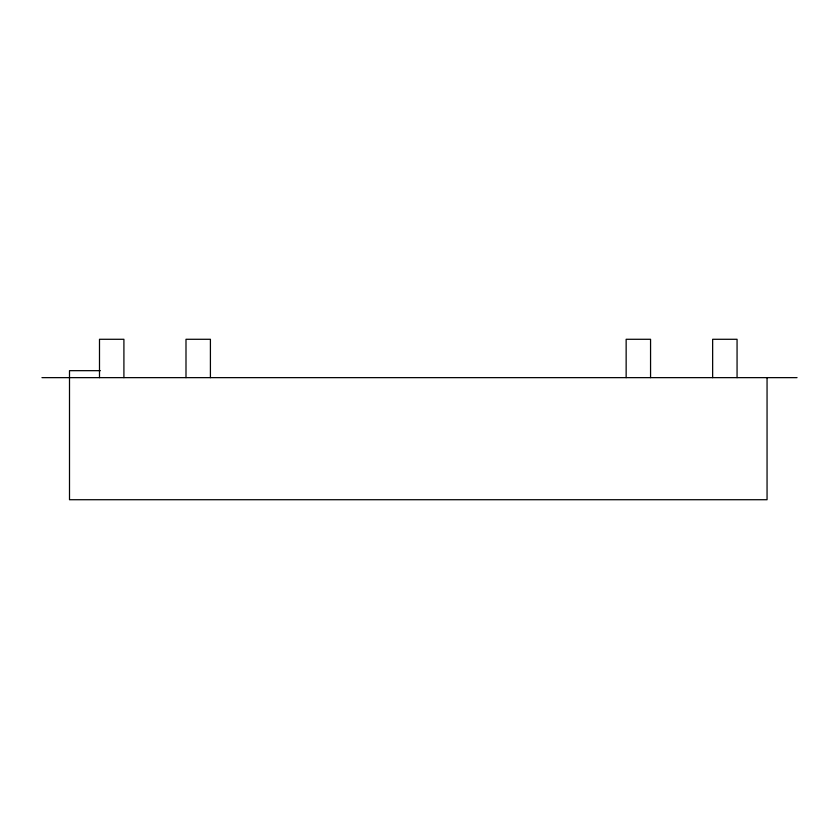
<?xml version="1.0" encoding="UTF-8"?>
<svg xmlns="http://www.w3.org/2000/svg" width="839" height="839" viewBox="0 0 839 839"><rect width="100%" height="100%" fill="white"/><g stroke="black" fill="none" stroke-linecap="round" stroke-linejoin="round"><path stroke-width="1.26" d="M100.302 370.67L69.501 370.67L69.501 499.719L767.056 499.719L767.056 377.644M41.95 377.644L797.05 377.644M737.062 377.644L737.062 339.281L712.647 339.281L712.647 377.644M650.561 377.644L650.561 339.281L626.146 339.281L626.146 377.644M210.411 377.644L210.411 339.281L185.996 339.281L185.996 377.644M123.91 377.644L123.91 339.281L99.495 339.281L99.495 377.644"/></g></svg>
